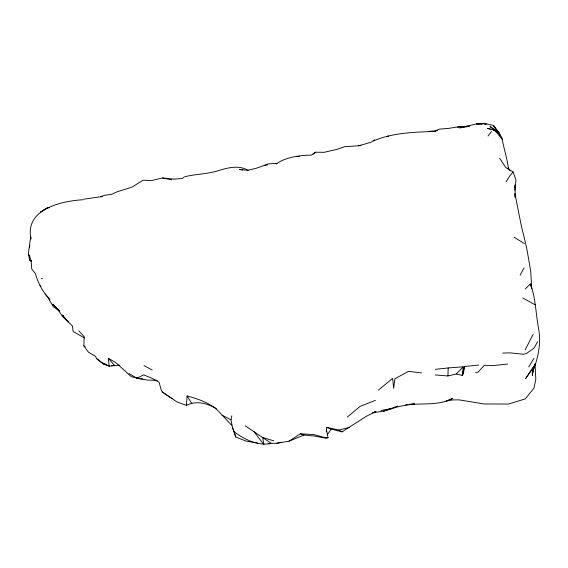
<?xml version="1.0" encoding="UTF-8"?>
<svg xmlns="http://www.w3.org/2000/svg" width="568" height="568" viewBox="0 0 568 568"><rect width="100%" height="100%" fill="white"/><g stroke="black" fill="none" stroke-linecap="round" stroke-linejoin="round"><path stroke-width="0.85" d="M447.932 375.98L448.195 367.95L463.268 366.793L462.203 375.412L456.232 374.014L447.932 375.98L435.315 374.93M119.926 365.096L109.241 366.183L102.95 363.804L96.453 358.472L95.63 356.434L88.395 352.117L83.865 345.841L84.178 336.597L78.888 330.903M326.302 431.829L326.785 427.399L338.805 430.061L342.05 431.865L366.232 416.351L375.988 411.459L374.397 411.85M129.085 373.531L136.767 378.196L143.69 374.852L152.636 378.586L159.047 382.15L161.206 389.925L162.263 391.97L176.861 401.839L186.439 405.375L187.099 395.939C199.943 399.453 213.511 404.111 221.932 415.066L230.949 419.894L232.717 428.165L235.777 437.012L245.823 441.031L257.758 443.054M514.899 187.561L515.091 184.948L515.176 197.238M532.855 370.442L532.401 375.732L533.366 368.895M514.856 190.259L515.992 180.02L513.082 171.955L505.839 167.652L499.606 158.174M28.4 253.676L30.693 236.636L30.942 238.24M464.475 366.516L463.403 374.007L462.203 375.412L464.475 366.516L478.661 365.025M230.949 419.894L231.85 415.79M532.763 370.634L532.188 373.219C537.761 359.416 541.24 344.556 538.769 329.646C535.794 314.438 535.844 298.647 530.441 283.95L531.719 288.693L530.704 271.057L526.557 247.336L521.282 225.638L514.977 193.766L515.14 197.245M29.344 247.691L29.863 245.617M525.151 349.888L533.082 334.389M520.125 275.246L524.015 267.954M537.555 341.673L534.161 348.035L526.82 353.246L523.632 354.276L510.234 352.87L502.723 353.076M528.716 366.985L533.877 358.373M506.166 181.71L509.801 175.903L513.082 171.955M327.48 434.513L331.158 429.017L342.05 431.865M488.04 136.022L491.505 131.4M456.232 374.014L463.268 366.793M525.237 288.963L530.405 283.886M248.202 170.407C239.036 164.841 228.123 167.638 218.573 170.585L218.268 170.698C207.313 174.099 195.761 174.049 184.678 176.733M347.346 417.054L360.204 406.319L375.42 400.376M373.396 140.949C392.8 132.649 414.896 132.06 435.904 131.428M378.465 390.024L392.616 378.38L393.695 388.391L394.852 378.778L408.541 371.337L421.591 372.949M313.067 154.148L315.538 152.21L324.115 152.309L336.824 149.412L344.556 146.714L360.879 145.607M482.339 124.08L476.481 123.945L483.943 123.391L493.315 125.372L499.286 133.033L490.077 126.572L490.518 126.266M315.538 152.21L311.349 155.099C299.336 155.383 286.158 156.988 276.076 163.946L277.042 163.35L268.643 163.825L256.289 168.263L247.414 170.301L239.256 169.427L242.721 170.066M184.011 177.188L182.008 178.551L173.907 179.147L162.54 177.962L150.918 180.695L143.186 180.12L131.634 187.362M268.068 443.452L276.95 443.26L289.098 441.151L300.365 433.817L313.735 434.534L325.265 437.672L328.034 437.793L326.408 429.458M374.695 139.87L370.961 142.291L358.486 145.834M435.748 130.704L439.199 129.128L448.443 128.403L460.783 126.43L469.154 126.288M289.098 441.151L303.986 435.045L314.828 436.089L325.72 438.184L328.034 437.793M372.338 412.801L383.514 411.225L397.742 406.006M83.801 199.183L100.699 196.755L104.342 195.385L111.853 194.235L117.377 191.7L130.917 187.539M186.439 405.375C196.258 400.241 207.327 403.358 216.422 408.57M383.514 411.225L399.176 406.432L414.462 403.855L409.216 404.345M457.595 127.395L460.783 126.43M47.286 208.122L49.579 207.483M467.421 126.671L459.711 127.885L477.07 123.774L482.317 123.888M41.215 278.76L42.508 278.434M276.95 443.26L281.16 442.202M338.805 430.061L349.348 427.434M388.512 136.086L386.609 136.419M475.594 372.594L478.157 372.054L484.383 365.252L492.484 365.664L507.664 364.038M264.212 165.522L267.62 164.848M380.958 410.444L391.111 408.626M428.705 131.464L437.509 130.519M435.336 369.328L448.195 367.95M296.929 156.456L299.407 156.278M100.699 196.755L102.396 196.656M405.644 404.771L407.355 404.679M409.059 404.586C423.714 403.237 439.362 405.545 452.795 398.367L446.114 401.129L452.447 399.929L459.065 399.858L484.021 403.954L508.403 404.047L525.251 398.913L533.892 388.214L535.83 379.254L534.978 363.669M467.279 126.38L469.317 126.295M111.449 365.515L114.686 365.529L108.282 358.252L109.241 366.183L101.345 362.214L96.453 358.472M157.208 380.333L147.467 380.091L136.767 378.196M142.611 378.813L140.182 378.728L131.329 376.705L115.844 362.647L108.282 358.252M484 124.001L485.683 124.115M102.95 363.804L106.351 364.486M162.54 177.962L171.742 179.822M496.901 131.414L494.451 129.958L487.493 128.347L491.554 129.674M83.091 199.737C61.372 201.001 24.374 209.18 31.006 238.993M273.769 440.839L262.65 437.545L245.156 425.808M486.52 124.172L483.943 123.391L485.434 124.214M493.18 130.207L497.241 131.535L499.286 133.033M300.365 433.817L303.986 435.045M326.785 427.399L331.158 429.017M171.309 397.998L172.857 398.672M84.547 337.953L73.18 331.584L72.342 325.847L67.18 320.835L62.544 315.013L63.708 316.234M144.016 365.6L152.238 370.038M522.816 297.973L535.198 304.824M31.552 261.557L29.678 260.215L28.521 254.329L31.119 260.435L31.744 269.005L35.55 273.861C37.907 283.176 43.14 292.641 49.984 299.322M514.068 237.168L524.385 243.601M162.263 391.97L170.528 397.657M490.077 126.572L498.1 132.351L501.984 137.832C503.638 148.127 507.181 158.067 508.353 168.398L508.239 167.929L510.227 170.776M232.717 428.165L234.059 431.616C244.155 439.54 258.369 446.341 271.376 443.395L262.65 437.545L263.9 444.609L253.917 431.559M59.278 311.065L53.151 306.535L48.514 298.441M83.865 345.841L85.257 346.906M68.692 321.942L62.885 316.972L57.78 309.425L52.824 304.114L59.505 310.76M222.159 415.194L231.652 425.191M45.135 294.11L48.401 297.831M494.451 129.958L502.211 139.295M40.058 285.363L41.024 286.599M495.814 128.936L493.315 125.372L500.309 135.347L496.815 130.356M187.099 395.939L191.806 403.5M28.521 254.329L29.905 256.58M31.119 260.435L31.609 261.244M234.059 431.616L235.777 437.012M29.614 257.709L29.678 260.215M535.347 364.265L525.634 378.579L535.347 364.265M46.519 208.342L40.548 212.105L48.188 207.363L46.519 208.342"/></g></svg>
